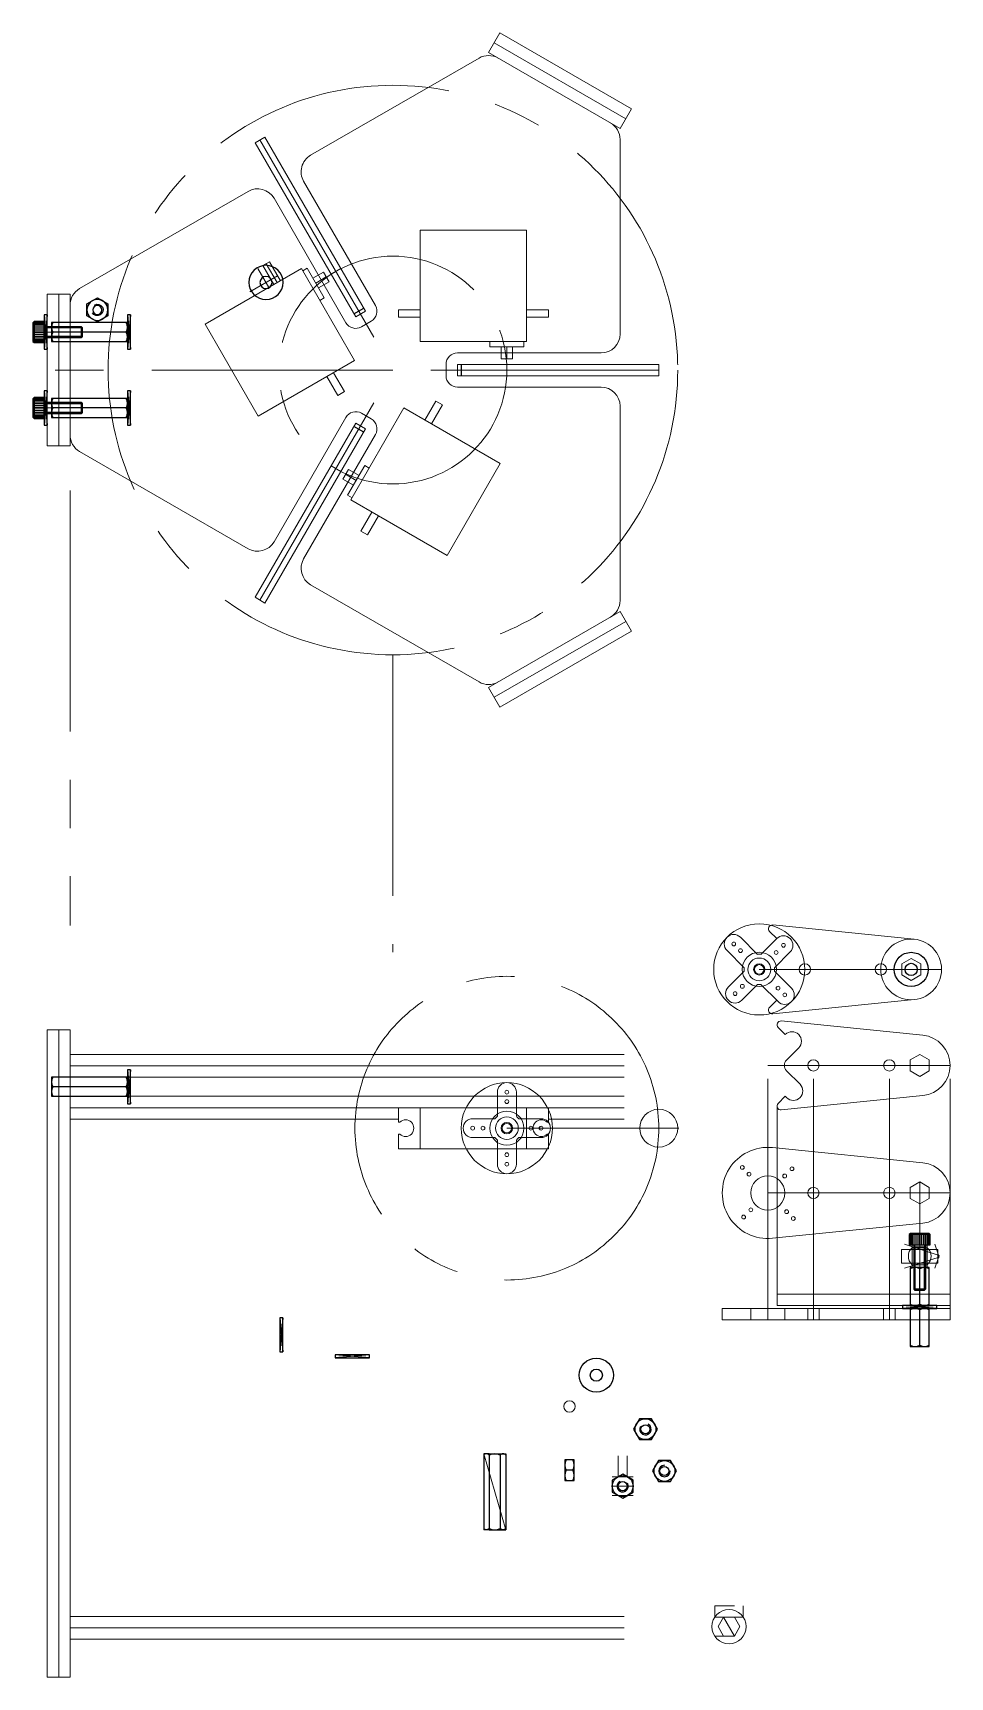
# Model space of a CAD drawing. Header units: millimetres. Extents: x 100 to 1121, y -1462 to 520.
# Drawn here: x 552.7 to 794.2, y -1454.3 to -1021.2 of the extents above; entities that cross this region are included whole.
import ezdxf

# ---------------------------------------------------------------- set-up
doc = ezdxf.new("R2010")
doc.units = ezdxf.units.MM
doc.linetypes.add('CENTERX2', pattern=[101.6, 63.5, -12.7, 12.7, -12.7])
doc.layers.get('0').update_dxf_attribs({"lineweight": 13, "true_color": 0xffffff})
doc.layers.add('guidelines', color=2, linetype='CENTERX2', lineweight=13, true_color=0xffff00)
doc.layers.add('NULL', color=4, linetype='Continuous', true_color=0x00ffff)

# ---------------------------------------------------------------- blocks, each defined once
blk = doc.blocks.new('M3_DIN934_t')
at = {"layer": 'NULL', "color": 4, "linetype": 'Continuous', "true_color": 0x00ffff}
for p, q in [((-1.587713, 2.75), (-3.175426, 0)), ((-3.175426, 0), (-1.587713, -2.75)), ((1.587713, 2.75), (-1.587713, 2.75)), ((3.175426, 0), (1.587713, 2.75)), ((1.587713, -2.75), (3.175426, 0)), ((-1.587713, -2.75), (1.587713, -2.75))]:
    blk.add_line(p, q, dxfattribs=at)
for radius in [2.75, 1.1935]:
    blk.add_circle((0, 0), radius, dxfattribs=at)
at = {"layer": 'NULL', "color": 2, "linetype": 'Continuous', "true_color": 0xffff00}
blk.add_arc((0, 0), 1.5, 90, 0, dxfattribs=at)
blk = doc.blocks.new('m3 spacer 20mm')
at = {"layer": 'NULL', "color": 4, "linetype": 'Continuous', "true_color": 0x00ffff}
for p, q in [((-2.5, 10), (-2.5, -10)), ((2.5, 10), (-2.5, 10)), ((0, -9.67), (0, 9.67)), ((2.5, -10), (2.5, 10)), ((-2.5, -10), (2.5, -10))]:
    blk.add_line(p, q, dxfattribs=at)
at = {"layer": 'NULL'}
for centre, start, end in [((-1.25, 7.49), 60.1093, 119.8907), ((1.25, 7.49), 60.1093, 119.8907), ((-1.25, -7.49), 240.1093, 299.8907), ((1.25, -7.49), 240.1093, 299.8907)]:
    blk.add_arc(centre, 2.51, start, end, dxfattribs=at)
blk = doc.blocks.new('m3 spacer DIN9021')
at = {"layer": 'NULL'}
for p, q in [((0.4, 4.5), (-0.4, 4.5)), ((-0.4, 4.5), (-0.4, -4.5)), ((0.4, 4.5), (-0.4, -4.5)), ((-0.4, 4.5), (0.4, -4.5)), ((0.4, -4.5), (0.4, 4.5)), ((-0.4, -4.5), (0.4, -4.5))]:
    blk.add_line(p, q, dxfattribs=at)
blk = doc.blocks.new('M3x10_DIN912_f')
at = {"layer": 'NULL', "color": 4, "linetype": 'Continuous', "true_color": 0x00ffff}
for p, q in [((-2.45, 3), (-2.75, 2.7)), ((-2.75, 2.7), (-2.75, 0)), ((-2.75, 0), (2.75, 0)), ((2.45, 3), (-2.45, 3)), ((-1.5, -9.6935), (-1.5, 0)), ((1.5, 0), (1.5, -9.6935)), ((2.75, 2.7), (2.45, 3)), ((2.75, 0), (2.75, 2.7)), ((-1.5, -0.530874), (1.5, -0.530874)), ((-1.1935, -10), (-1.5, -9.6935)), ((1.5, -9.6935), (-1.5, -9.6935)), ((1.1935, -10), (-1.1935, -10)), ((1.5, -9.6935), (1.1935, -10))]:
    blk.add_line(p, q, dxfattribs=at)
at = {"layer": 'NULL', "color": 2, "linetype": 'Continuous', "true_color": 0xffff00}
for p, q in [((2.75, 2.7), (-2.75, 2.7)), ((-2.701015, 2.7), (-2.701015, 0)), ((-2.547223, 2.7), (-2.547223, 0)), ((-2.294501, 2.7), (-2.294501, 0)), ((-1.952663, 2.7), (-1.952663, 0)), ((-1.534986, 2.7), (-1.534986, 0)), ((-1.1935, -0.530874), (-1.5, 0)), ((-1.057692, 2.7), (-1.057692, 0)), ((-0.539319, 2.7), (-0.539319, 0)), ((0, 0), (0, 2.7)), ((0, 2.7), (0, 0)), ((0.539319, 0), (0.539319, 2.7)), ((1.057692, 0), (1.057692, 2.7)), ((1.5, 0), (1.1935, -0.530874)), ((1.534986, 0), (1.534986, 2.7)), ((1.952663, 0), (1.952663, 2.7)), ((2.294501, 0), (2.294501, 2.7)), ((2.547223, 0), (2.547223, 2.7)), ((2.701015, 0), (2.701015, 2.7)), ((-1.1935, -10), (-1.1935, -0.530874)), ((1.1935, -0.530874), (1.1935, -10))]:
    blk.add_line(p, q, dxfattribs=at)
blk = doc.blocks.new('m3 spacer DIN9021 fromt')
at = {"layer": 'NULL'}
for radius in [4.5, 1.6]:
    blk.add_circle((0, 0), radius, dxfattribs=at)
blk = doc.blocks.new('spacer m5 10mm flat')
blk.add_line((-2.89, 10), (2.89, -10))
at = {"layer": 'NULL'}
for p, q in [((-2.89, 10), (-2.89, -10)), ((-1.44, 10), (-2.89, 10)), ((-1.44, 10), (1.44, 10)), ((-1.44, 9.67), (-1.44, -9.67)), ((1.44, 10), (2.89, 10)), ((1.44, 9.67), (1.44, -9.67)), ((2.89, 10), (2.89, -10)), ((-1.44, -10), (-2.89, -10)), ((-1.44, -10), (1.44, -10)), ((1.44, -10), (2.89, -10))]:
    blk.add_line(p, q, dxfattribs=at)
for centre, radius, start, end in [((-2.17, 9.05), 0.947, 40.3748, 139.6252), ((0, 6.71), 3.29, 63.9676, 116.0324), ((2.17, 9.05), 0.947, 40.3748, 139.6252), ((-2.17, -9.05), 0.947, 220.3748, 319.6252), ((0, -6.71), 3.29, 243.9676, 296.0324), ((2.17, -9.05), 0.947, 220.3748, 319.6252)]:
    blk.add_arc(centre, radius, start, end, dxfattribs=at)
blk = doc.blocks.new('M3x12_DIN912_f')
at = {"layer": 'NULL', "color": 4, "linetype": 'Continuous', "true_color": 0x00ffff}
for p, q in [((-2.45, 3), (-2.75, 2.7)), ((-2.75, 2.7), (-2.75, 0)), ((-2.75, 0), (2.75, 0)), ((2.45, 3), (-2.45, 3)), ((-1.5, -11.6935), (-1.5, 0)), ((1.5, 0), (1.5, -11.6935)), ((2.75, 2.7), (2.45, 3)), ((2.75, 0), (2.75, 2.7)), ((-1.5, -0.530874), (1.5, -0.530874)), ((-1.1935, -12), (-1.5, -11.6935)), ((1.5, -11.6935), (-1.5, -11.6935)), ((1.1935, -12), (-1.1935, -12)), ((1.5, -11.6935), (1.1935, -12))]:
    blk.add_line(p, q, dxfattribs=at)
at = {"layer": 'NULL', "color": 2, "linetype": 'Continuous', "true_color": 0xffff00}
for p, q in [((2.75, 2.7), (-2.75, 2.7)), ((-2.701015, 2.7), (-2.701015, 0)), ((-2.547223, 2.7), (-2.547223, 0)), ((-2.294501, 2.7), (-2.294501, 0)), ((-1.952663, 2.7), (-1.952663, 0)), ((-1.534986, 2.7), (-1.534986, 0)), ((-1.1935, -0.530874), (-1.5, 0)), ((-1.057692, 2.7), (-1.057692, 0)), ((-0.539319, 2.7), (-0.539319, 0)), ((0, 0), (0, 2.7)), ((0, 2.7), (0, 0)), ((0.539319, 0), (0.539319, 2.7)), ((1.057692, 0), (1.057692, 2.7)), ((1.5, 0), (1.1935, -0.530874)), ((1.534986, 0), (1.534986, 2.7)), ((1.952663, 0), (1.952663, 2.7)), ((2.294501, 0), (2.294501, 2.7)), ((2.547223, 0), (2.547223, 2.7)), ((2.701015, 0), (2.701015, 2.7)), ((-1.1935, -12), (-1.1935, -0.530874)), ((1.1935, -0.530874), (1.1935, -12))]:
    blk.add_line(p, q, dxfattribs=at)
blk = doc.blocks.new('M3_DIN934_l')
at = {"layer": 'NULL', "color": 4, "linetype": 'Continuous', "true_color": 0x00ffff}
for p, q in [((2.75, 2.4), (-2.75, 2.4)), ((-2.75, 2.4), (-2.75, 0)), ((-2.75, 0), (2.75, 0)), ((0, 0.333659), (0, 2.066341)), ((2.75, 0), (2.75, 2.4))]:
    blk.add_line(p, q, dxfattribs=at)
for centre, start, end in [((-1.375, -0.6), 62.720387, 117.279613), ((-1.375, 3), 242.720387, 297.279613), ((1.375, -0.6), 62.720387, 117.279613), ((1.375, 3), 242.720387, 297.279613)]:
    blk.add_arc(centre, 3, start, end, dxfattribs=at)
blk = doc.blocks.new('spacer m3 10mm')
at = {"layer": 'NULL', "color": 4, "linetype": 'Continuous', "true_color": 0x00ffff}
for p, q in [((-2.5, 5), (-2.5, -5)), ((2.5, 5), (-2.5, 5)), ((0, -4.67), (0, 4.67)), ((2.5, -5), (2.5, 5)), ((-2.5, -5), (2.5, -5))]:
    blk.add_line(p, q, dxfattribs=at)
at = {"layer": 'NULL'}
for centre, start, end in [((-1.25, 2.49), 60.1093, 119.8907), ((1.25, 2.49), 60.1093, 119.8907), ((-1.25, -2.49), 240.1093, 299.8907), ((1.25, -2.49), 240.1093, 299.8907)]:
    blk.add_arc(centre, 2.51, start, end, dxfattribs=at)

msp = doc.modelspace()

# ---------------------------------------------------------------- linework, layer by layer
for p, q in [((675.68, -1021.19), (672.68, -1026.39)), ((710.32, -1041.19), (675.68, -1021.19)), ((707.32, -1046.39), (672.68, -1026.39)), ((708.82, -1043.79), (674.18, -1023.79)), ((625.82, -1053.44), (670.18, -1027.83)), ((710.32, -1041.19), (707.32, -1046.39)), ((708.82, -1043.79), (708.82, -1043.79)), ((611.2, -1050.13), (613.8, -1048.63)), ((637.7, -1096.03), (611.2, -1050.13)), ((640.3, -1094.53), (613.8, -1048.63)), ((707.32, -1049.27), (707.32, -1100.5)), ((642.9, -1093.03), (623.99, -1060.27)), ((565, -1088.56), (609.36, -1062.94)), ((635.1, -1097.53), (616.19, -1064.77)), ((682.7, -1073.2), (654.7, -1073.2)), ((654.7, -1073.2), (654.7, -1094.1)), ((682.7, -1094.1), (682.7, -1073.2)), ((614.99, -1081.49), (613.26, -1082.49)), ((613.26, -1082.49), (616.13, -1087.47)), ((614.99, -1081.49), (617.86, -1086.47)), ((623.4, -1083.27), (616.13, -1087.47)), ((637.4, -1107.51), (623.4, -1083.27)), ((623.75, -1083.87), (624.92, -1083.2)), ((624.92, -1083.2), (629.42, -1090.99)), ((626.42, -1085.8), (629.2, -1084.2)), ((627.17, -1087.09), (629.95, -1085.49)), ((627.92, -1088.39), (630.7, -1086.79)), ((629.2, -1084.2), (630.7, -1086.79)), ((631.2, -1084.77), (633.8, -1083.27)), ((556.5, -1090), (556.5, -1130)), ((556.5, -1090), (562.5, -1090)), ((559.5, -1090), (559.5, -1130)), ((559.5, -1090), (559.5, -1090)), ((562.5, -1090), (562.5, -1130)), ((616.13, -1087.47), (598.03, -1097.92)), ((628.25, -1091.67), (629.42, -1090.99)), ((637.7, -1096.03), (640.3, -1094.53)), ((654.7, -1094.1), (648.95, -1094.1)), ((648.95, -1094.1), (648.95, -1096.1)), ((654.7, -1094.1), (654.7, -1102.5)), ((688.45, -1094.1), (682.7, -1094.1)), ((682.7, -1102.5), (682.7, -1094.1)), ((688.45, -1096.1), (688.45, -1094.1)), ((556.5, -1100), (562.5, -1100)), ((598.03, -1097.92), (612.03, -1122.16)), ((639.2, -1098.63), (641.8, -1097.13)), ((654.7, -1096.1), (648.95, -1096.1)), ((688.45, -1096.1), (682.7, -1096.1)), ((654.7, -1102.5), (682.7, -1102.5)), ((673, -1102.5), (673, -1103.85)), ((682, -1103.85), (673, -1103.85)), ((676, -1103.85), (676, -1107.05)), ((677.5, -1103.85), (677.5, -1107.05)), ((679, -1103.85), (679, -1107.05)), ((682, -1102.5), (682, -1103.85)), ((630.13, -1111.71), (637.4, -1107.51)), ((661.5, -1108.5), (661.5, -1111.5)), ((664.5, -1105.5), (702.32, -1105.5)), ((664.5, -1108.5), (717.5, -1108.5)), ((664.5, -1108.5), (664.5, -1111.5)), ((679, -1107.05), (676, -1107.05)), ((677.5, -1108.5), (677.5, -1111.5)), ((717.5, -1108.5), (717.5, -1111.5)), ((717.5, -1108.5), (717.5, -1111.5)), ((612.03, -1122.16), (630.13, -1111.71)), ((630.13, -1111.71), (633.01, -1116.69)), ((631.86, -1110.71), (634.74, -1115.69)), ((664.5, -1111.5), (717.5, -1111.5)), ((633.01, -1116.69), (634.74, -1115.69)), ((664.5, -1114.5), (702.32, -1114.5)), ((556.5, -1120), (562.5, -1120)), ((650.4, -1119.99), (636.4, -1144.23)), ((641.8, -1122.87), (639.2, -1121.37)), ((657.67, -1124.19), (650.4, -1119.99)), ((655.94, -1123.19), (658.81, -1118.21)), ((657.67, -1124.19), (660.54, -1119.21)), ((660.54, -1119.21), (658.81, -1118.21)), ((707.32, -1119.5), (707.32, -1170.73)), ((637.7, -1123.97), (611.2, -1169.87)), ((640.3, -1125.47), (613.8, -1171.37)), ((635.1, -1122.47), (616.19, -1155.23)), ((640.3, -1125.47), (637.7, -1123.97)), ((675.77, -1134.64), (657.67, -1124.19)), ((556.5, -1130), (562.5, -1130)), ((642.9, -1126.97), (623.99, -1159.73)), ((565, -1131.44), (609.36, -1157.06)), ((661.77, -1158.88), (675.77, -1134.64)), ((633.8, -1136.73), (631.2, -1135.23)), ((634.3, -1138.75), (635.8, -1136.16)), ((637.08, -1140.35), (634.3, -1138.75)), ((637.83, -1139.06), (635.05, -1137.46)), ((635.58, -1142.95), (640.08, -1135.16)), ((638.58, -1137.76), (635.8, -1136.16)), ((641.25, -1135.83), (640.08, -1135.16)), ((636.75, -1143.63), (635.58, -1142.95)), ((636.4, -1144.23), (643.67, -1148.43)), ((639.06, -1152.41), (641.94, -1147.43)), ((640.79, -1153.41), (643.67, -1148.43)), ((643.67, -1148.43), (661.77, -1158.88)), ((639.06, -1152.41), (640.79, -1153.41)), ((670.18, -1192.17), (625.82, -1166.56)), ((613.8, -1171.37), (611.2, -1169.87)), ((613.8, -1171.37), (611.2, -1169.87)), ((672.68, -1193.61), (707.32, -1173.61)), ((710.32, -1178.81), (707.32, -1173.61)), ((674.18, -1196.21), (708.82, -1176.21)), ((675.68, -1198.81), (710.32, -1178.81)), ((675.68, -1198.81), (672.68, -1193.61)), ((674.18, -1196.21), (674.18, -1196.21)), ((748.56, -1259.75), (746.69, -1257.88)), ((747.5, -1256.18), (784.77, -1259.92)), ((791.97, -1267.88), (743.97, -1267.88)), ((783.97, -1265), (781.47, -1266.44)), ((781.47, -1266.44), (781.47, -1269.33)), ((786.47, -1266.44), (783.97, -1265)), ((786.47, -1269.33), (786.47, -1266.44)), ((781.47, -1269.33), (783.97, -1270.77)), ((783.97, -1270.77), (786.47, -1269.33)), ((748.56, -1276.02), (746.69, -1277.89)), ((784.77, -1275.84), (747.5, -1279.59)), ((749.75, -1281.46), (787.02, -1285.21)), ((556.5, -1283.8), (556.5, -1454.3)), ((556.5, -1283.8), (562.5, -1283.8)), ((559.5, -1283.8), (559.5, -1454.3)), ((562.5, -1283.8), (562.5, -1454.3)), ((750.81, -1285.04), (748.94, -1283.17)), ((708.43, -1290.3), (562.5, -1290.3)), ((786.22, -1290.28), (783.72, -1291.73)), ((788.72, -1291.73), (786.22, -1290.28)), ((708.43, -1293.3), (562.5, -1293.3)), ((783.72, -1291.73), (783.72, -1294.61)), ((783.72, -1294.61), (786.22, -1296.06)), ((786.22, -1296.06), (788.72, -1294.61)), ((788.72, -1294.61), (788.72, -1291.73)), ((708.43, -1296.3), (562.5, -1296.3)), ((708.43, -1301.3), (562.5, -1301.3)), ((750.81, -1301.3), (748.94, -1303.17)), ((787.02, -1301.13), (749.75, -1304.87)), ((708.43, -1304.3), (562.5, -1304.3)), ((648.95, -1307.3), (562.5, -1307.3)), ((688.45, -1304.3), (648.95, -1304.3)), ((648.95, -1304.3), (648.95, -1307.95)), ((654.7, -1304.3), (654.7, -1315.1)), ((682.7, -1304.3), (682.7, -1315.1)), ((688.45, -1304.3), (688.45, -1307.95)), ((708.43, -1307.3), (688.45, -1307.3)), ((648.95, -1311.44), (648.95, -1315.1)), ((688.45, -1311.44), (688.45, -1315.1)), ((688.45, -1315.1), (648.95, -1315.1)), ((747.42, -1314.82), (787.02, -1318.8)), ((786.22, -1323.87), (783.72, -1325.32)), ((788.72, -1325.32), (786.22, -1323.87)), ((783.72, -1325.32), (783.72, -1328.2)), ((783.72, -1328.2), (786.22, -1329.65)), ((786.22, -1329.65), (788.72, -1328.2)), ((788.72, -1328.2), (788.72, -1325.32)), ((787.02, -1334.72), (747.42, -1338.7)), ((781.42, -1341.62), (791.02, -1341.62)), ((781.42, -1341.62), (781.42, -1345.22)), ((784.22, -1340.42), (784.22, -1346.42)), ((784.72, -1340.42), (784.22, -1340.42)), ((784.22, -1341.19), (788.22, -1341.19)), ((784.72, -1340.42), (784.72, -1346.42)), ((784.72, -1340.42), (787.72, -1340.42)), ((787.72, -1340.42), (787.72, -1346.42)), ((787.72, -1340.42), (788.22, -1340.42)), ((788.22, -1340.42), (788.22, -1346.42)), ((791.02, -1341.62), (791.02, -1345.22)), ((781.42, -1345.22), (791.02, -1345.22)), ((788.22, -1345.66), (784.22, -1345.66)), ((784.72, -1346.42), (784.22, -1346.42)), ((784.72, -1346.42), (787.72, -1346.42)), ((787.72, -1346.42), (788.22, -1346.42)), ((748.65, -1353.42), (794.22, -1353.42)), ((748.65, -1353.42), (748.65, -1356.42)), ((783.72, -1353.42), (783.72, -1356.42)), ((788.72, -1353.42), (788.72, -1356.42)), ((794.22, -1353.42), (794.22, -1356.42)), ((734.22, -1357.22), (794.22, -1357.22)), ((734.22, -1357.22), (734.22, -1360.22)), ((741.72, -1357.22), (741.72, -1360.22)), ((748.65, -1356.42), (794.22, -1356.42)), ((750.72, -1357.22), (750.72, -1360.22)), ((756.72, -1357.22), (756.72, -1360.22)), ((759.72, -1357.22), (759.72, -1360.22)), ((776.72, -1357.22), (776.72, -1360.22)), ((779.72, -1357.22), (779.72, -1360.22)), ((783.72, -1357.22), (783.72, -1360.22)), ((788.72, -1357.22), (788.72, -1360.22)), ((794.22, -1357.22), (794.22, -1360.22)), ((734.22, -1360.22), (794.22, -1360.22)), ((706.83, -1401.5), (706.83, -1396)), ((709.17, -1401.5), (709.17, -1396)), ((705.25, -1401.5), (710.75, -1401.5)), ((705.25, -1404), (710.75, -1404)), ((705.25, -1406.5), (710.75, -1406.5)), ((737.44, -1435.5), (732.26, -1435.5)), ((732.26, -1435.5), (732.26, -1438.5)), ((739.74, -1435.5), (739.74, -1438.5)), ((708.43, -1438.3), (562.5, -1438.3)), ((708.43, -1441.3), (562.5, -1441.3)), ((739.74, -1438.5), (732.26, -1438.5)), ((734.56, -1438.5), (733.11, -1441)), ((733.11, -1441), (734.56, -1443.5)), ((734.56, -1438.5), (737.44, -1443.5)), ((738.89, -1441), (737.44, -1438.5)), ((737.44, -1443.5), (738.89, -1441)), ((708.43, -1444.3), (562.5, -1444.3)), ((732.26, -1443.5), (737.44, -1443.5)), ((556.5, -1454.3), (562.5, -1454.3))]:
    msp.add_line(p, q)
at = {"color": 160, "true_color": 0x0055ff}
for p, q in [((735.48, -1259.4), (735.48, -1259.4)), ((735.48, -1259.4), (735.48, -1259.4)), ((743.53, -1263.91), (739.02, -1259.4)), ((748.56, -1259.75), (744.41, -1263.91)), ((739.99, -1267.44), (735.48, -1262.93)), ((752.1, -1263.29), (747.94, -1267.44)), ((735.83, -1272.48), (739.99, -1268.32)), ((747.94, -1268.32), (752.45, -1272.83)), ((739.37, -1276.02), (743.53, -1271.86)), ((744.41, -1271.86), (748.92, -1276.37)), ((735.83, -1276.02), (735.83, -1276.02)), ((754.35, -1288.57), (751.17, -1291.75)), ((751.17, -1294.58), (754.7, -1298.12)), ((677.5, -1297.7), (677.5, -1297.7)), ((677.5, -1297.7), (677.5, -1297.7)), ((675, -1306.57), (675, -1300.2)), ((680, -1306.57), (680, -1300.2)), ((750.81, -1301.3), (751.17, -1301.65)), ((668.5, -1307.2), (674.38, -1307.2)), ((686.5, -1307.2), (680.62, -1307.2)), ((666, -1309.7), (666, -1309.7)), ((668.5, -1312.2), (674.38, -1312.2)), ((686.5, -1312.2), (680.62, -1312.2)), ((675, -1312.82), (675, -1319.2)), ((680, -1312.82), (680, -1319.2)), ((737.73, -1318.27), (737.73, -1318.27)), ((737.73, -1318.27), (737.73, -1318.27)), ((738.09, -1334.89), (738.09, -1334.89))]:
    msp.add_line(p, q, dxfattribs=at)
for centre, radius in [((743.97, -1267.88), 12), ((783.97, -1267.88), 8), ((743.97, -1267.88), 4.5), ((743.97, -1267.88), 1.5), ((755.97, -1267.88), 1.5), ((775.97, -1267.88), 1.5), ((758.22, -1293.17), 1.5), ((778.22, -1293.17), 1.5), ((677.5, -1309.7), 12), ((677.5, -1309.7), 4.5), ((717.5, -1309.7), 5), ((677.5, -1309.7), 1.5), ((746.22, -1326.76), 4.5), ((758.22, -1326.76), 1.5), ((778.22, -1326.76), 1.5), ((694, -1383), 1.5), ((736, -1441), 4.5)]:
    msp.add_circle(centre, radius)
for centre, radius in [((737.25, -1261.17), 0.5), ((739.02, -1262.93), 0.5), ((748.42, -1263.43), 0.5), ((750.33, -1261.52), 0.5), ((743.97, -1267.88), 3), ((743.97, -1267.88), 1.25), ((739.51, -1272.34), 0.5), ((748.92, -1272.83), 0.5), ((737.6, -1274.25), 0.5), ((750.68, -1274.6), 0.5), ((677.5, -1300.2), 0.5), ((677.5, -1302.7), 0.5), ((677.5, -1309.7), 3), ((668.5, -1309.7), 0.5), ((671.2, -1309.7), 0.5), ((677.5, -1309.7), 1.25), ((683.8, -1309.7), 0.5), ((686.5, -1309.7), 0.5), ((677.5, -1316.7), 0.5), ((677.5, -1319.2), 0.5), ((739.5, -1320.04), 0.5), ((752.58, -1320.39), 0.5), ((741.27, -1321.81), 0.5), ((750.67, -1322.3), 0.5), ((739.85, -1333.12), 0.5), ((741.76, -1331.21), 0.5), ((751.17, -1331.71), 0.5), ((752.93, -1333.48), 0.5)]:
    msp.add_circle(centre, radius, dxfattribs=at)
for centre, radius, start, end in [((672.68, -1032.16), 5, 60, 120), ((702.32, -1049.27), 5, 0, 60), ((628.32, -1057.77), 5, 120, 210), ((611.86, -1067.27), 5, 30, 120), ((567.5, -1092.89), 5, 120, 180), ((640.3, -1094.53), 3, 300, 30), ((637.7, -1096.03), 3, 210, 300), ((702.32, -1100.5), 5, 270, 0), ((664.5, -1108.5), 3, 90, 180), ((664.5, -1111.5), 3, 180, 270), ((702.32, -1119.5), 5, 0, 90), ((637.7, -1123.97), 3, 60, 150), ((640.3, -1125.47), 3, 330, 60), ((567.5, -1127.11), 5, 180, 240), ((611.86, -1152.73), 5, 240, 330), ((628.32, -1162.23), 5, 150, 240), ((702.32, -1170.73), 5, 300, 0), ((672.68, -1187.84), 5, 240, 300), ((747.4, -1257.17), 1, 84.2608, 225), ((747.4, -1278.59), 1, 135, 275.7392), ((749.65, -1282.46), 1, 84.2608, 225), ((786.22, -1293.17), 8, 275.7392, 84.2608), ((752.58, -1293.17), 2, 135, 225), ((749.65, -1303.88), 1, 135, 275.7392), ((649.15, -1307.95), 0.2, 180, 313.4325), ((650.8, -1309.7), 2.2, 226.5675, 133.4325), ((686.6, -1309.7), 2.2, 46.5675, 313.4325), ((688.25, -1307.95), 0.2, 226.5675, 0), ((649.15, -1311.44), 0.2, 46.5675, 180), ((688.25, -1311.44), 0.2, 0, 133.4325), ((746.22, -1326.76), 12, 84.2608, 275.7392), ((786.22, -1326.76), 8, 275.7392, 84.2608), ((786.22, -1343.42), 3, 131.8103, 228.1897), ((786.22, -1343.42), 3, 311.8103, 48.1897)]:
    msp.add_arc(centre, radius, start, end)
for centre, radius, start, end in [((737.25, -1261.17), 2.5, 135, 225), ((737.25, -1261.17), 2.5, 45, 135), ((750.33, -1261.52), 2.5, 45, 135), ((750.33, -1261.52), 2.5, 315, 45), ((743.97, -1267.88), 4, 83.6822, 96.3178), ((743.97, -1267.88), 4, 173.6822, 186.3178), ((743.97, -1267.88), 4, 353.6822, 6.3178), ((737.6, -1274.25), 2.5, 135, 225), ((743.97, -1267.88), 4, 263.6822, 276.3178), ((750.68, -1274.6), 2.5, 315, 45), ((737.6, -1274.25), 2.5, 225, 315), ((750.68, -1274.6), 2.5, 225, 315), ((752.58, -1286.8), 2.5, 45, 135), ((752.58, -1286.8), 2.5, 315, 45), ((677.5, -1300.2), 2.5, 90, 180), ((677.5, -1300.2), 2.5, 0, 90), ((752.93, -1299.89), 2.5, 315, 45), ((752.93, -1299.89), 2.5, 225, 315), ((668.5, -1309.7), 2.5, 90, 180), ((677.5, -1309.7), 4, 128.6822, 141.3178), ((677.5, -1309.7), 4, 38.6822, 51.3178), ((686.5, -1309.7), 2.5, 0, 90), ((668.5, -1309.7), 2.5, 180, 270), ((677.5, -1309.7), 4, 218.6822, 231.3178), ((677.5, -1309.7), 4, 308.6822, 321.3178), ((686.5, -1309.7), 2.5, 270, 0), ((677.5, -1319.2), 2.5, 180, 270), ((677.5, -1319.2), 2.5, 270, 0)]:
    msp.add_arc(centre, radius, start, end, dxfattribs=at)
at = {"layer": 'guidelines'}
for p, q in [((642.5, -1101.34), (612.5, -1049.38)), ((614.12, -1081.99), (617, -1086.97)), ((609.84, -1089.37), (617.11, -1085.17)), ((611.96, -1083.24), (614.83, -1088.22)), ((647.5, -1110), (557.5, -1110)), ((657.5, -1110), (717.5, -1110)), ((642.5, -1118.66), (612.5, -1170.62)), ((562.5, -1141.75), (562.5, -1256.3)), ((613.8, -1171.37), (611.2, -1169.87)), ((647.5, -1185), (647.5, -1263.3)), ((746.22, -1360.22), (746.22, -1286.8)), ((758.22, -1360.22), (758.22, -1286.8)), ((778.22, -1360.22), (778.22, -1286.8)), ((794.22, -1360.22), (794.22, -1286.8)), ((794.22, -1293.17), (746.22, -1293.17)), ((748.65, -1303.88), (748.65, -1356.42)), ((677.5, -1309.7), (722.8, -1309.7)), ((786.22, -1323.87), (786.22, -1350.65)), ((794.22, -1326.76), (746.22, -1326.76)), ((786.22, -1340.42), (786.22, -1346.42))]:
    msp.add_line(p, q, dxfattribs=at)
at = {"layer": 'guidelines', "lineweight": 5}
for p, q in [((782.21, -1340.23), (791.34, -1343.2)), ((790.23, -1340.23), (791.34, -1343.65)), ((782.21, -1346.62), (791.34, -1343.65)), ((791.34, -1343.2), (790.23, -1346.62))]:
    msp.add_line(p, q, dxfattribs=at)
at = {"layer": 'guidelines'}
for centre, radius in [((647.5, -1110), 75), ((647.5, -1110), 30), ((677.5, -1309.7), 40)]:
    msp.add_circle(centre, radius, dxfattribs=at)
at = {"layer": 'NULL'}
for p, q in [((637.2, -1095.16), (639.8, -1093.66)), ((665.5, -1108.5), (665.5, -1111.5)), ((639.8, -1126.34), (637.2, -1124.84))]:
    msp.add_line(p, q, dxfattribs=at)

# ---------------------------------------------------------------- block references
at = {"yscale": -1}
for name, p, rotation in [('m3 spacer DIN9021 fromt', (614.08, -1086.92), 240.000000000007), ('M3_DIN934_t', (569.69, -1094.17), 209.9999999999999)]:
    msp.add_blockref(name, p, dxfattribs=dict(at, rotation=rotation))
for name, p in [('m3 spacer DIN9021 fromt', (783.97, -1267.88)), ('M3x12_DIN912_f', (786.22, -1340.42)), ('spacer m3 10mm', (786.22, -1351.42)), ('spacer m3 10mm', (786.22, -1362.22)), ('m3 spacer DIN9021 fromt', (701.06, -1374.76)), ('spacer m5 10mm flat', (674.3, -1405.46)), ('M3_DIN934_t', (719, -1400))]:
    msp.add_blockref(name, p)
for name, p, rotation in [('M3_DIN934_t', (714, -1389), 60), ('M3_DIN934_l', (695.2, -1399.8), 90), ('M3_DIN934_t', (708, -1404), 30)]:
    msp.add_blockref(name, p, dxfattribs=dict(rotation=rotation))
at = {"layer": 'NULL'}
for p in [(556.1, -1100), (577.99, -1100), (556.1, -1120), (577.99, -1120), (577.99, -1298.8), (618.14, -1364.15)]:
    msp.add_blockref('m3 spacer DIN9021', p, dxfattribs=at)
for name, p, rotation in [('M3x10_DIN912_f', (555.7, -1100), 90), ('m3 spacer 20mm', (567.59, -1100), 90), ('M3x10_DIN912_f', (555.7, -1120), 90), ('m3 spacer 20mm', (567.59, -1120), 90), ('m3 spacer 20mm', (567.59, -1298.8), 90), ('m3 spacer DIN9021', (786.22, -1356.82), 270), ('m3 spacer DIN9021', (636.83, -1369.79), 270)]:
    msp.add_blockref(name, p, dxfattribs=dict(at, rotation=rotation))

doc.saveas('drawing.dxf')
